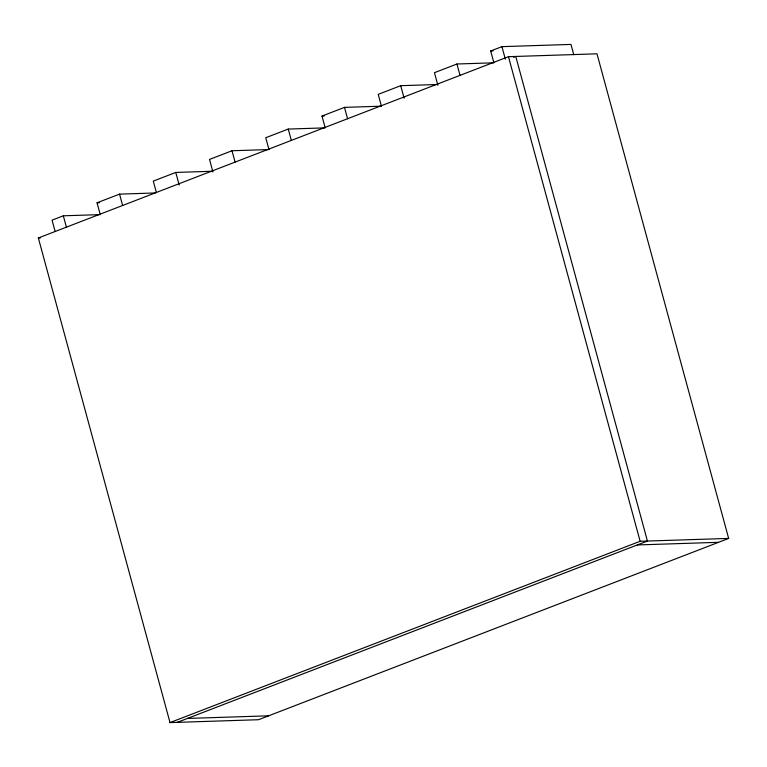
<?xml version="1.0" encoding="UTF-8"?>
<svg xmlns="http://www.w3.org/2000/svg" width="767" height="767" viewBox="0 0 767 767"><rect width="100%" height="100%" fill="white"/><g stroke="black" fill="none" stroke-linecap="round" stroke-linejoin="round"><path stroke-width="1.15" d="M100.209 214.616L63.306 215.805L52.06 220.148L55.157 231.557M100.151 214.204L97.045 202.795L119.547 194.128L155.25 192.968M212.67 171.242L175.777 172.441L153.285 181.108L156.382 192.517M268.91 149.555L232.008 150.754L209.516 159.421L212.929 171.971M325.141 127.868L288.239 129.067L265.746 137.734L268.853 149.143M325.083 127.456L321.987 116.047L344.479 107.38L381.372 106.182M437.602 84.495L400.71 85.693L378.217 94.36L381.314 105.769M493.843 62.808L456.94 64.006L434.448 72.683L437.861 85.223M493.785 62.395L490.688 50.996L501.934 46.653L570.964 44.419L573.754 54.687M38.35 237.981L508.463 56.681L596.985 53.815L728.65 538.415L258.537 719.714L170.015 722.581L38.35 237.981L40.44 237.904M513.535 57.304L515.769 56.442L647.434 541.042L177.321 722.341M170.015 722.581L640.129 541.281L728.65 538.415M490.688 50.996L493.066 50.919M321.987 116.047L324.364 115.97M97.045 202.795L99.432 202.718M637.31 544.944L718.526 542.317M187.445 718.439L268.661 715.812M508.463 56.681L640.129 541.281M501.934 46.653L505.338 59.203M456.94 64.006L460.047 75.415M400.71 85.693L404.123 98.243M344.479 107.38L347.576 118.789M288.239 129.067L291.345 140.466M232.008 150.754L235.105 162.153M175.777 172.441L179.181 184.981M119.547 194.128L122.643 205.527M63.306 215.805L66.413 227.214"/></g></svg>
